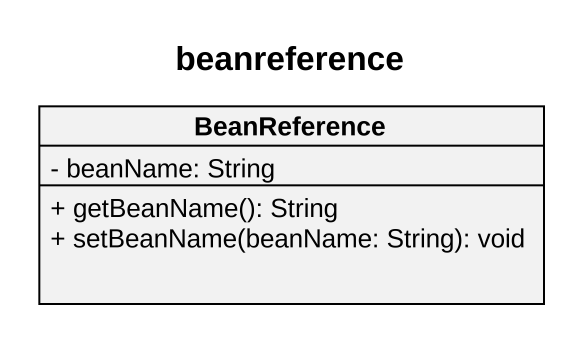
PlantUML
@startuml
title beanreference
hide circle
hide empty members
skinparam classAttributeIconSize 0
class BeanReference {
  - beanName: String
  + getBeanName(): String
  + setBeanName(beanName: String): void
}
@enduml
